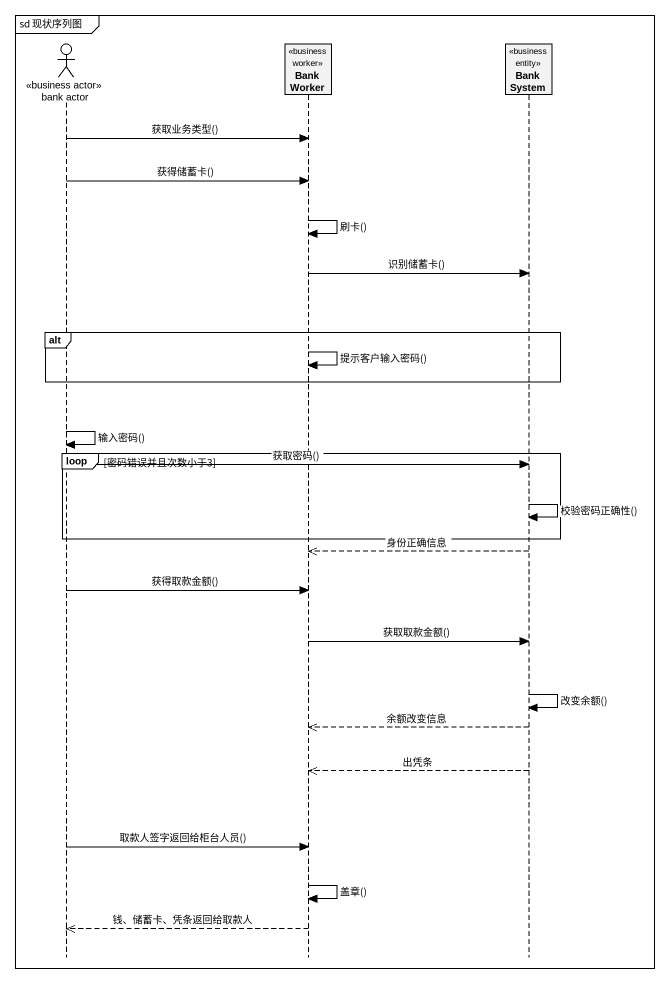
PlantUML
@startuml
mainframe sd 现状序列图
hide footbox
actor "bank actor" as bank_actor <<business actor>>
participant BankWorker <<business worker>>
participant BankSystem <<business entity>>

bank_actor -> BankWorker : 获取业务类型()
bank_actor -> BankWorker : 获得储蓄卡()
BankWorker -> BankWorker : 刷卡()
BankWorker -> BankSystem : 识别储蓄卡()
alt
  BankWorker -> BankWorker : 提示客户输入密码()
end
bank_actor -> bank_actor : 输入密码()
loop 密码错误并且次数小于3
  bank_actor -> BankSystem : 获取密码()
  BankSystem -> BankSystem : 校验密码正确性()
end
BankSystem -->> BankWorker : 身份正确信息
bank_actor -> BankWorker : 获得取款金额()
BankWorker -> BankSystem : 获取取款金额()
BankSystem -> BankSystem : 改变余额()
BankSystem -->> BankWorker : 余额改变信息
BankSystem -->> BankWorker : 出凭条
bank_actor -> BankWorker : 取款人签字返回给柜台人员()
BankWorker -> BankWorker : 盖章()
BankWorker -->> bank_actor : 钱、储蓄卡、凭条返回给取款人
@enduml
